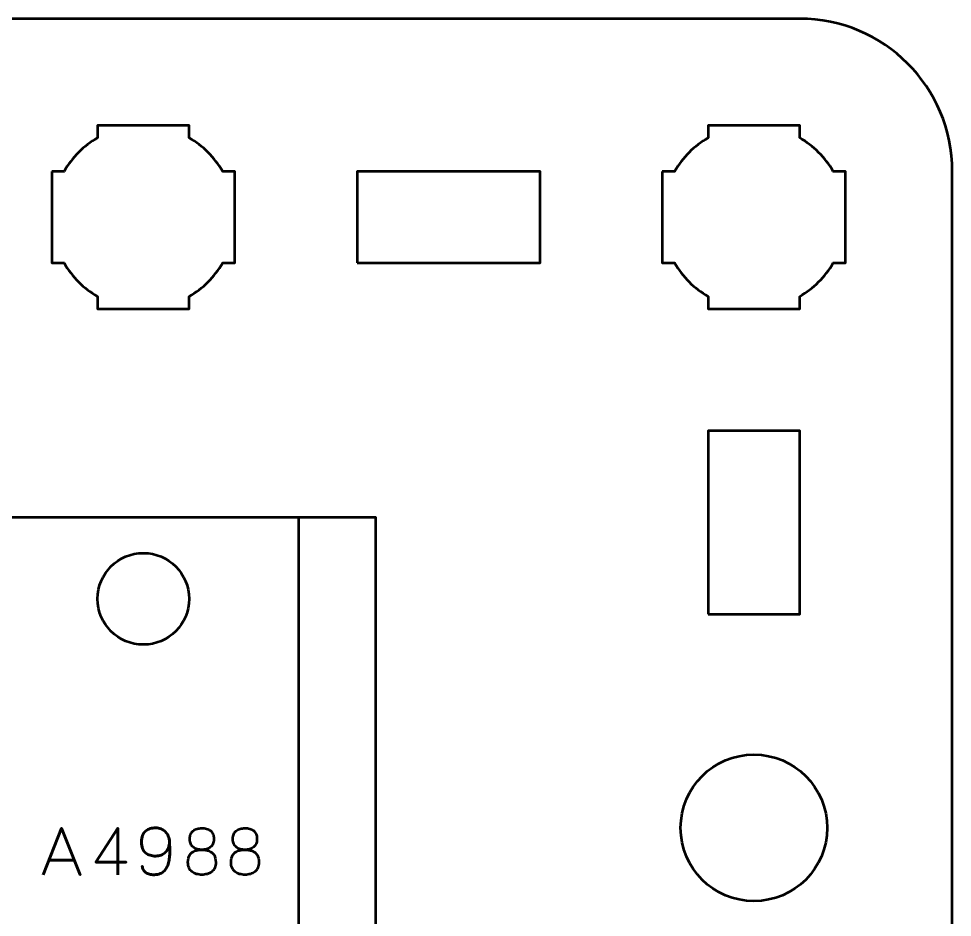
# Model space of a CAD drawing. Header units: centimetres. Extents: x -13.15 to -7.85, y -17.5 to -12.2.
# Drawn here: x -10.908 to -7.85, y -15.143 to -12.2 of the extents above; entities that cross this region are included whole.
import ezdxf

# ---------------------------------------------------------------- set-up
doc = ezdxf.new("R2010")
doc.units = ezdxf.units.CM
doc.header["$MEASUREMENT"] = 0
doc.layers.add('Layer 1', color=7, linetype='Continuous')

msp = doc.modelspace()

# ---------------------------------------------------------------- linework, layer by layer
at = {"layer": 'Layer 1', "lineweight": 53}
for points in [[(-8.65, -14.15), (-8.35, -14.15), (-8.35, -13.55), (-8.65, -13.55), (-8.65, -14.15)], [(-9.992, -15.866), (-9.738, -15.866), (-9.738, -13.834), (-9.992, -13.834), (-9.992, -15.866)]]:
    msp.add_lwpolyline(points, close=True, dxfattribs=at)
at = {"layer": 'Layer 1', "color": 5, "lineweight": 53}
msp.add_lwpolyline([(-11.262, -15.866), (-9.738, -15.866), (-9.738, -13.834), (-11.262, -13.834), (-11.262, -15.866)], close=True, dxfattribs=at)
msp.add_ellipse((-10.5, -14.1), major_axis=(0, 0.15), ratio=1, dxfattribs=at)
at = {"layer": 'Layer 1', "lineweight": 53}
msp.add_ellipse((-8.5, -14.85), major_axis=(0, 0.24), ratio=1, dxfattribs=at)
for points, knots in [([(-13.15, -17), (-13.15, -17), (-13.15, -12.7), (-13.15, -12.7), (-13.15, -12.7), (-13.15, -12.42391), (-12.92609, -12.2), (-12.65, -12.2), (-12.65, -12.2), (-12.65, -12.2), (-8.35, -12.2), (-8.35, -12.2), (-8.35, -12.2), (-8.07391, -12.2), (-7.85, -12.42391), (-7.85, -12.7), (-7.85, -12.7), (-7.85, -12.7), (-7.85, -17), (-7.85, -17), (-7.85, -17), (-7.85, -17.27609), (-8.07391, -17.5), (-8.35, -17.5), (-8.35, -17.5), (-8.35, -17.5), (-12.65, -17.5), (-12.65, -17.5), (-12.65, -17.5), (-12.92609, -17.5), (-13.15, -17.27609), (-13.15, -17)], [0, 0, 0, 0, 0.125, 0.125, 0.125, 0.125, 0.25, 0.25, 0.25, 0.25, 0.375, 0.375, 0.375, 0.375, 0.5, 0.5, 0.5, 0.5, 0.625, 0.625, 0.625, 0.625, 0.75, 0.75, 0.75, 0.75, 0.875, 0.875, 0.875, 0.875, 1, 1, 1, 1]), ([(-10.8, -12.7), (-10.8, -12.7), (-10.75985, -12.7), (-10.75985, -12.7), (-10.75985, -12.7), (-10.7335, -12.65447), (-10.69553, -12.6165), (-10.65, -12.59015), (-10.65, -12.59015), (-10.65, -12.59015), (-10.65, -12.55), (-10.65, -12.55), (-10.65, -12.55), (-10.65, -12.55), (-10.5, -12.55), (-10.5, -12.55), (-10.5, -12.55), (-10.5, -12.55), (-10.35, -12.55), (-10.35, -12.55), (-10.35, -12.55), (-10.35, -12.55), (-10.35, -12.59015), (-10.35, -12.59015), (-10.35, -12.59015), (-10.30447, -12.6165), (-10.2665, -12.65447), (-10.24015, -12.7), (-10.24015, -12.7), (-10.24015, -12.7), (-10.2, -12.7), (-10.2, -12.7), (-10.2, -12.7), (-10.2, -12.7), (-10.2, -12.85), (-10.2, -12.85), (-10.2, -12.85), (-10.2, -12.85), (-10.2, -13), (-10.2, -13), (-10.2, -13), (-10.2, -13), (-10.24015, -13), (-10.24015, -13), (-10.24015, -13), (-10.2665, -13.04553), (-10.30447, -13.0835), (-10.35, -13.10985), (-10.35, -13.10985), (-10.35, -13.10985), (-10.35, -13.15), (-10.35, -13.15), (-10.35, -13.15), (-10.35, -13.15), (-10.5, -13.15), (-10.5, -13.15), (-10.5, -13.15), (-10.5, -13.15), (-10.65, -13.15), (-10.65, -13.15), (-10.65, -13.15), (-10.65, -13.15), (-10.65, -13.10985), (-10.65, -13.10985), (-10.65, -13.10985), (-10.69553, -13.0835), (-10.7335, -13.04553), (-10.75985, -13), (-10.75985, -13), (-10.75985, -13), (-10.8, -13), (-10.8, -13), (-10.8, -13), (-10.8, -13), (-10.8, -12.85), (-10.8, -12.85), (-10.8, -12.85), (-10.8, -12.85), (-10.8, -12.7), (-10.8, -12.7)], [0, 0, 0, 0, 0.05, 0.05, 0.05, 0.05, 0.1, 0.1, 0.1, 0.1, 0.15, 0.15, 0.15, 0.15, 0.2, 0.2, 0.2, 0.2, 0.25, 0.25, 0.25, 0.25, 0.3, 0.3, 0.3, 0.3, 0.35, 0.35, 0.35, 0.35, 0.4, 0.4, 0.4, 0.4, 0.45, 0.45, 0.45, 0.45, 0.5, 0.5, 0.5, 0.5, 0.55, 0.55, 0.55, 0.55, 0.6, 0.6, 0.6, 0.6, 0.65, 0.65, 0.65, 0.65, 0.7, 0.7, 0.7, 0.7, 0.75, 0.75, 0.75, 0.75, 0.8, 0.8, 0.8, 0.8, 0.85, 0.85, 0.85, 0.85, 0.9, 0.9, 0.9, 0.9, 0.95, 0.95, 0.95, 0.95, 1, 1, 1, 1]), ([(-8.8, -12.7), (-8.8, -12.7), (-8.75985, -12.7), (-8.75985, -12.7), (-8.75985, -12.7), (-8.7335, -12.65447), (-8.69553, -12.6165), (-8.65, -12.59015), (-8.65, -12.59015), (-8.65, -12.59015), (-8.65, -12.55), (-8.65, -12.55), (-8.65, -12.55), (-8.65, -12.55), (-8.5, -12.55), (-8.5, -12.55), (-8.5, -12.55), (-8.5, -12.55), (-8.35, -12.55), (-8.35, -12.55), (-8.35, -12.55), (-8.35, -12.55), (-8.35, -12.59015), (-8.35, -12.59015), (-8.35, -12.59015), (-8.30447, -12.6165), (-8.2665, -12.65447), (-8.24015, -12.7), (-8.24015, -12.7), (-8.24015, -12.7), (-8.2, -12.7), (-8.2, -12.7), (-8.2, -12.7), (-8.2, -12.7), (-8.2, -12.85), (-8.2, -12.85), (-8.2, -12.85), (-8.2, -12.85), (-8.2, -13), (-8.2, -13), (-8.2, -13), (-8.2, -13), (-8.24015, -13), (-8.24015, -13), (-8.24015, -13), (-8.2665, -13.04553), (-8.30447, -13.0835), (-8.35, -13.10985), (-8.35, -13.10985), (-8.35, -13.10985), (-8.35, -13.15), (-8.35, -13.15), (-8.35, -13.15), (-8.35, -13.15), (-8.5, -13.15), (-8.5, -13.15), (-8.5, -13.15), (-8.5, -13.15), (-8.65, -13.15), (-8.65, -13.15), (-8.65, -13.15), (-8.65, -13.15), (-8.65, -13.10985), (-8.65, -13.10985), (-8.65, -13.10985), (-8.69553, -13.0835), (-8.7335, -13.04553), (-8.75985, -13), (-8.75985, -13), (-8.75985, -13), (-8.8, -13), (-8.8, -13), (-8.8, -13), (-8.8, -13), (-8.8, -12.85), (-8.8, -12.85), (-8.8, -12.85), (-8.8, -12.85), (-8.8, -12.7), (-8.8, -12.7)], [0, 0, 0, 0, 0.05, 0.05, 0.05, 0.05, 0.1, 0.1, 0.1, 0.1, 0.15, 0.15, 0.15, 0.15, 0.2, 0.2, 0.2, 0.2, 0.25, 0.25, 0.25, 0.25, 0.3, 0.3, 0.3, 0.3, 0.35, 0.35, 0.35, 0.35, 0.4, 0.4, 0.4, 0.4, 0.45, 0.45, 0.45, 0.45, 0.5, 0.5, 0.5, 0.5, 0.55, 0.55, 0.55, 0.55, 0.6, 0.6, 0.6, 0.6, 0.65, 0.65, 0.65, 0.65, 0.7, 0.7, 0.7, 0.7, 0.75, 0.75, 0.75, 0.75, 0.8, 0.8, 0.8, 0.8, 0.85, 0.85, 0.85, 0.85, 0.9, 0.9, 0.9, 0.9, 0.95, 0.95, 0.95, 0.95, 1, 1, 1, 1]), ([(-9.8, -13), (-9.8, -13), (-9.8, -12.7), (-9.8, -12.7), (-9.8, -12.7), (-9.8, -12.7), (-9.2, -12.7), (-9.2, -12.7), (-9.2, -12.7), (-9.2, -12.7), (-9.2, -13), (-9.2, -13), (-9.2, -13), (-9.2, -13), (-9.8, -13), (-9.8, -13)], [0, 0, 0, 0, 0.25, 0.25, 0.25, 0.25, 0.5, 0.5, 0.5, 0.5, 0.75, 0.75, 0.75, 0.75, 1, 1, 1, 1])]:
    msp.add_open_spline(points, degree=3, knots=knots, dxfattribs=at)
at = {"layer": 'Layer 1', "color": 5, "lineweight": 53}
for points, knots in [([(-10.82851, -15.00349), (-10.82851, -15.00349), (-10.76797, -14.85088), (-10.76797, -14.85088), (-10.76797, -14.85088), (-10.76797, -14.85088), (-10.70722, -15.00349), (-10.70722, -15.00349), (-10.70722, -15.00349), (-10.70722, -15.00349), (-10.76797, -14.85088), (-10.76797, -14.85088), (-10.76797, -14.85088), (-10.76797, -14.85088), (-10.82851, -15.00349), (-10.82851, -15.00349)], [0, 0, 0, 0, 0.25, 0.25, 0.25, 0.25, 0.5, 0.5, 0.5, 0.5, 0.75, 0.75, 0.75, 0.75, 1, 1, 1, 1]), ([(-10.58361, -15.00349), (-10.58361, -15.00349), (-10.58361, -14.85088), (-10.58361, -14.85088), (-10.58361, -14.85088), (-10.58361, -14.85088), (-10.65558, -14.96285), (-10.65558, -14.96285), (-10.65558, -14.96285), (-10.65558, -14.96285), (-10.55652, -14.96285), (-10.55652, -14.96285), (-10.55652, -14.96285), (-10.55652, -14.96285), (-10.65558, -14.96285), (-10.65558, -14.96285), (-10.65558, -14.96285), (-10.65558, -14.96285), (-10.58361, -14.85088), (-10.58361, -14.85088), (-10.58361, -14.85088), (-10.58361, -14.85088), (-10.58361, -15.00349), (-10.58361, -15.00349)], [0, 0, 0, 0, 0.1666667, 0.1666667, 0.1666667, 0.1666667, 0.3333333, 0.3333333, 0.3333333, 0.3333333, 0.5, 0.5, 0.5, 0.5, 0.6666667, 0.6666667, 0.6666667, 0.6666667, 0.8333333, 0.8333333, 0.8333333, 0.8333333, 1, 1, 1, 1]), ([(-10.41449, -14.89617), (-10.41452, -14.90312), (-10.41569, -14.90944), (-10.41794, -14.91508), (-10.41794, -14.91508), (-10.4202, -14.92073), (-10.42334, -14.9256), (-10.42743, -14.92965), (-10.42743, -14.92965), (-10.43149, -14.93371), (-10.43625, -14.93681), (-10.44172, -14.939), (-10.44172, -14.939), (-10.44719, -14.94119), (-10.45315, -14.94228), (-10.45957, -14.94232), (-10.45957, -14.94232), (-10.46603, -14.94235), (-10.47206, -14.94154), (-10.47767, -14.93992), (-10.47767, -14.93992), (-10.48328, -14.9383), (-10.48818, -14.93569), (-10.49245, -14.93209), (-10.49245, -14.93209), (-10.49672, -14.92852), (-10.50007, -14.92376), (-10.50247, -14.91783), (-10.50247, -14.91783), (-10.50487, -14.91194), (-10.5061, -14.90471), (-10.50614, -14.89617), (-10.50614, -14.89617), (-10.5061, -14.88767), (-10.50487, -14.88047), (-10.50247, -14.87458), (-10.50247, -14.87458), (-10.50007, -14.86869), (-10.49672, -14.86393), (-10.49245, -14.86033), (-10.49245, -14.86033), (-10.48818, -14.8567), (-10.48328, -14.85409), (-10.47767, -14.85246), (-10.47767, -14.85246), (-10.47206, -14.85081), (-10.46603, -14.84999), (-10.45957, -14.85003), (-10.45957, -14.85003), (-10.45315, -14.85006), (-10.44722, -14.85116), (-10.44183, -14.85338), (-10.44183, -14.85338), (-10.43646, -14.85557), (-10.43174, -14.85871), (-10.42775, -14.86276), (-10.42775, -14.86276), (-10.42373, -14.86686), (-10.42059, -14.87173), (-10.4183, -14.87737), (-10.4183, -14.87737), (-10.416, -14.88298), (-10.41473, -14.88926), (-10.41449, -14.89617), (-10.41449, -14.89617), (-10.41435, -14.89967), (-10.41413, -14.90386), (-10.41389, -14.90873), (-10.41389, -14.90873), (-10.4136, -14.91364), (-10.41346, -14.91893), (-10.41343, -14.92464), (-10.41343, -14.92464), (-10.41336, -14.93036), (-10.41357, -14.93625), (-10.41399, -14.94232), (-10.41399, -14.94232), (-10.41445, -14.94839), (-10.4153, -14.95435), (-10.41653, -14.96024), (-10.41653, -14.96024), (-10.4178, -14.96613), (-10.4196, -14.97167), (-10.42193, -14.97685), (-10.42193, -14.97685), (-10.42426, -14.98204), (-10.42729, -14.98663), (-10.43103, -14.99061), (-10.43103, -14.99061), (-10.43477, -14.9946), (-10.43936, -14.99774), (-10.44476, -15.00003), (-10.44476, -15.00003), (-10.45019, -15.00229), (-10.45661, -15.00345), (-10.46402, -15.00349), (-10.46402, -15.00349), (-10.47044, -15.00345), (-10.47587, -15.00282), (-10.48039, -15.00155), (-10.48039, -15.00155), (-10.4849, -15.00031), (-10.48861, -14.99866), (-10.49157, -14.99658), (-10.49157, -14.99658), (-10.4945, -14.99449), (-10.49683, -14.9922), (-10.49852, -14.98973), (-10.49852, -14.98973), (-10.50021, -14.98723), (-10.50148, -14.98476), (-10.50226, -14.98225), (-10.50226, -14.98225), (-10.50307, -14.97975), (-10.5036, -14.97745), (-10.50381, -14.97534), (-10.50381, -14.97534), (-10.5036, -14.97745), (-10.50307, -14.97975), (-10.50226, -14.98225), (-10.50226, -14.98225), (-10.50148, -14.98476), (-10.50021, -14.98723), (-10.49852, -14.98973), (-10.49852, -14.98973), (-10.49683, -14.9922), (-10.4945, -14.99449), (-10.49157, -14.99658), (-10.49157, -14.99658), (-10.48861, -14.99866), (-10.4849, -15.00031), (-10.48039, -15.00155), (-10.48039, -15.00155), (-10.47587, -15.00282), (-10.47044, -15.00345), (-10.46402, -15.00349), (-10.46402, -15.00349), (-10.45661, -15.00345), (-10.45019, -15.00229), (-10.44476, -15.00003), (-10.44476, -15.00003), (-10.43936, -14.99774), (-10.43477, -14.9946), (-10.43103, -14.99061), (-10.43103, -14.99061), (-10.42729, -14.98663), (-10.42426, -14.98204), (-10.42193, -14.97685), (-10.42193, -14.97685), (-10.4196, -14.97167), (-10.4178, -14.96613), (-10.41653, -14.96024), (-10.41653, -14.96024), (-10.4153, -14.95435), (-10.41445, -14.94839), (-10.41399, -14.94232), (-10.41399, -14.94232), (-10.41357, -14.93625), (-10.41336, -14.93036), (-10.41343, -14.92464), (-10.41343, -14.92464), (-10.41346, -14.91893), (-10.4136, -14.91364), (-10.41389, -14.90873), (-10.41389, -14.90873), (-10.41413, -14.90386), (-10.41435, -14.89967), (-10.41449, -14.89617), (-10.41449, -14.89617), (-10.41473, -14.88926), (-10.416, -14.88298), (-10.4183, -14.87737), (-10.4183, -14.87737), (-10.42059, -14.87173), (-10.42373, -14.86686), (-10.42775, -14.86276), (-10.42775, -14.86276), (-10.43174, -14.85871), (-10.43646, -14.85557), (-10.44183, -14.85338), (-10.44183, -14.85338), (-10.44722, -14.85116), (-10.45315, -14.85006), (-10.45957, -14.85003), (-10.45957, -14.85003), (-10.46603, -14.84999), (-10.47206, -14.85081), (-10.47767, -14.85246), (-10.47767, -14.85246), (-10.48328, -14.85409), (-10.48818, -14.8567), (-10.49245, -14.86033), (-10.49245, -14.86033), (-10.49672, -14.86393), (-10.50007, -14.86869), (-10.50247, -14.87458), (-10.50247, -14.87458), (-10.50487, -14.88047), (-10.5061, -14.88767), (-10.50614, -14.89617), (-10.50614, -14.89617), (-10.5061, -14.90471), (-10.50487, -14.91194), (-10.50247, -14.91783), (-10.50247, -14.91783), (-10.50007, -14.92376), (-10.49672, -14.92852), (-10.49245, -14.93209), (-10.49245, -14.93209), (-10.48818, -14.93569), (-10.48328, -14.9383), (-10.47767, -14.93992), (-10.47767, -14.93992), (-10.47206, -14.94154), (-10.46603, -14.94235), (-10.45957, -14.94232), (-10.45957, -14.94232), (-10.45315, -14.94228), (-10.44719, -14.94119), (-10.44172, -14.939), (-10.44172, -14.939), (-10.43625, -14.93681), (-10.43149, -14.93371), (-10.42743, -14.92965), (-10.42743, -14.92965), (-10.42334, -14.9256), (-10.4202, -14.92073), (-10.41794, -14.91508), (-10.41794, -14.91508), (-10.41569, -14.90944), (-10.41452, -14.90312), (-10.41449, -14.89617)], [0, 0, 0, 0, 0.0172414, 0.0172414, 0.0172414, 0.0172414, 0.0344828, 0.0344828, 0.0344828, 0.0344828, 0.0517241, 0.0517241, 0.0517241, 0.0517241, 0.0689655, 0.0689655, 0.0689655, 0.0689655, 0.0862069, 0.0862069, 0.0862069, 0.0862069, 0.1034483, 0.1034483, 0.1034483, 0.1034483, 0.1206897, 0.1206897, 0.1206897, 0.1206897, 0.137931, 0.137931, 0.137931, 0.137931, 0.1551724, 0.1551724, 0.1551724, 0.1551724, 0.1724138, 0.1724138, 0.1724138, 0.1724138, 0.1896552, 0.1896552, 0.1896552, 0.1896552, 0.2068966, 0.2068966, 0.2068966, 0.2068966, 0.2241379, 0.2241379, 0.2241379, 0.2241379, 0.2413793, 0.2413793, 0.2413793, 0.2413793, 0.2586207, 0.2586207, 0.2586207, 0.2586207, 0.2758621, 0.2758621, 0.2758621, 0.2758621, 0.2931034, 0.2931034, 0.2931034, 0.2931034, 0.3103448, 0.3103448, 0.3103448, 0.3103448, 0.3275862, 0.3275862, 0.3275862, 0.3275862, 0.3448276, 0.3448276, 0.3448276, 0.3448276, 0.362069, 0.362069, 0.362069, 0.362069, 0.3793103, 0.3793103, 0.3793103, 0.3793103, 0.3965517, 0.3965517, 0.3965517, 0.3965517, 0.4137931, 0.4137931, 0.4137931, 0.4137931, 0.4310345, 0.4310345, 0.4310345, 0.4310345, 0.4482759, 0.4482759, 0.4482759, 0.4482759, 0.4655172, 0.4655172, 0.4655172, 0.4655172, 0.4827586, 0.4827586, 0.4827586, 0.4827586, 0.5, 0.5, 0.5, 0.5, 0.5172414, 0.5172414, 0.5172414, 0.5172414, 0.5344828, 0.5344828, 0.5344828, 0.5344828, 0.5517241, 0.5517241, 0.5517241, 0.5517241, 0.5689655, 0.5689655, 0.5689655, 0.5689655, 0.5862069, 0.5862069, 0.5862069, 0.5862069, 0.6034483, 0.6034483, 0.6034483, 0.6034483, 0.6206897, 0.6206897, 0.6206897, 0.6206897, 0.637931, 0.637931, 0.637931, 0.637931, 0.6551724, 0.6551724, 0.6551724, 0.6551724, 0.6724138, 0.6724138, 0.6724138, 0.6724138, 0.6896552, 0.6896552, 0.6896552, 0.6896552, 0.7068966, 0.7068966, 0.7068966, 0.7068966, 0.7241379, 0.7241379, 0.7241379, 0.7241379, 0.7413793, 0.7413793, 0.7413793, 0.7413793, 0.7586207, 0.7586207, 0.7586207, 0.7586207, 0.7758621, 0.7758621, 0.7758621, 0.7758621, 0.7931034, 0.7931034, 0.7931034, 0.7931034, 0.8103448, 0.8103448, 0.8103448, 0.8103448, 0.8275862, 0.8275862, 0.8275862, 0.8275862, 0.8448276, 0.8448276, 0.8448276, 0.8448276, 0.862069, 0.862069, 0.862069, 0.862069, 0.8793103, 0.8793103, 0.8793103, 0.8793103, 0.8965517, 0.8965517, 0.8965517, 0.8965517, 0.9137931, 0.9137931, 0.9137931, 0.9137931, 0.9310345, 0.9310345, 0.9310345, 0.9310345, 0.9482759, 0.9482759, 0.9482759, 0.9482759, 0.9655172, 0.9655172, 0.9655172, 0.9655172, 0.9827586, 0.9827586, 0.9827586, 0.9827586, 1, 1, 1, 1]), ([(-10.30844, -14.92157), (-10.30301, -14.92157), (-10.29793, -14.92094), (-10.29317, -14.91967), (-10.29317, -14.91967), (-10.28844, -14.91836), (-10.28427, -14.91632), (-10.28064, -14.91353), (-10.28064, -14.91353), (-10.27704, -14.91074), (-10.27422, -14.90711), (-10.27217, -14.90263), (-10.27217, -14.90263), (-10.27013, -14.89818), (-10.26911, -14.89279), (-10.26907, -14.88644), (-10.26907, -14.88644), (-10.26911, -14.88009), (-10.27009, -14.87465), (-10.27203, -14.87014), (-10.27203, -14.87014), (-10.27397, -14.86562), (-10.27673, -14.86192), (-10.28025, -14.85906), (-10.28025, -14.85906), (-10.28378, -14.85624), (-10.28794, -14.85416), (-10.29274, -14.85285), (-10.29274, -14.85285), (-10.2975, -14.85155), (-10.30276, -14.85098), (-10.30844, -14.85109), (-10.30844, -14.85109), (-10.31412, -14.85116), (-10.31938, -14.8519), (-10.32414, -14.8532), (-10.32414, -14.8532), (-10.32894, -14.85454), (-10.3331, -14.85659), (-10.33663, -14.85938), (-10.33663, -14.85938), (-10.34016, -14.86217), (-10.34291, -14.8658), (-10.34485, -14.87024), (-10.34485, -14.87024), (-10.34679, -14.87472), (-10.34778, -14.88009), (-10.34781, -14.88644), (-10.34781, -14.88644), (-10.34778, -14.89279), (-10.34675, -14.89818), (-10.34471, -14.90263), (-10.34471, -14.90263), (-10.34266, -14.90711), (-10.33984, -14.91074), (-10.3362, -14.91353), (-10.3362, -14.91353), (-10.33261, -14.91632), (-10.32844, -14.91836), (-10.32372, -14.91967), (-10.32372, -14.91967), (-10.31895, -14.92094), (-10.31387, -14.92157), (-10.30844, -14.92157)], [0, 0, 0, 0, 0.0625, 0.0625, 0.0625, 0.0625, 0.125, 0.125, 0.125, 0.125, 0.1875, 0.1875, 0.1875, 0.1875, 0.25, 0.25, 0.25, 0.25, 0.3125, 0.3125, 0.3125, 0.3125, 0.375, 0.375, 0.375, 0.375, 0.4375, 0.4375, 0.4375, 0.4375, 0.5, 0.5, 0.5, 0.5, 0.5625, 0.5625, 0.5625, 0.5625, 0.625, 0.625, 0.625, 0.625, 0.6875, 0.6875, 0.6875, 0.6875, 0.75, 0.75, 0.75, 0.75, 0.8125, 0.8125, 0.8125, 0.8125, 0.875, 0.875, 0.875, 0.875, 0.9375, 0.9375, 0.9375, 0.9375, 1, 1, 1, 1]), ([(-10.30844, -14.92157), (-10.30301, -14.92157), (-10.29793, -14.92094), (-10.29317, -14.91967), (-10.29317, -14.91967), (-10.28844, -14.91836), (-10.28427, -14.91632), (-10.28064, -14.91353), (-10.28064, -14.91353), (-10.27704, -14.91074), (-10.27422, -14.90711), (-10.27217, -14.90263), (-10.27217, -14.90263), (-10.27013, -14.89818), (-10.26911, -14.89279), (-10.26907, -14.88644), (-10.26907, -14.88644), (-10.26911, -14.88009), (-10.27009, -14.87465), (-10.27203, -14.87014), (-10.27203, -14.87014), (-10.27397, -14.86562), (-10.27673, -14.86192), (-10.28025, -14.85906), (-10.28025, -14.85906), (-10.28378, -14.85624), (-10.28794, -14.85416), (-10.29274, -14.85285), (-10.29274, -14.85285), (-10.2975, -14.85155), (-10.30276, -14.85098), (-10.30844, -14.85109), (-10.30844, -14.85109), (-10.31412, -14.85116), (-10.31938, -14.8519), (-10.32414, -14.8532), (-10.32414, -14.8532), (-10.32894, -14.85454), (-10.3331, -14.85659), (-10.33663, -14.85938), (-10.33663, -14.85938), (-10.34016, -14.86217), (-10.34291, -14.8658), (-10.34485, -14.87024), (-10.34485, -14.87024), (-10.34679, -14.87472), (-10.34778, -14.88009), (-10.34781, -14.88644), (-10.34781, -14.88644), (-10.34778, -14.89279), (-10.34675, -14.89818), (-10.34471, -14.90263), (-10.34471, -14.90263), (-10.34266, -14.90711), (-10.33984, -14.91074), (-10.3362, -14.91353), (-10.3362, -14.91353), (-10.33261, -14.91632), (-10.32844, -14.91836), (-10.32372, -14.91967), (-10.32372, -14.91967), (-10.31895, -14.92094), (-10.31387, -14.92157), (-10.30844, -14.92157)], [0, 0, 0, 0, 0.0625, 0.0625, 0.0625, 0.0625, 0.125, 0.125, 0.125, 0.125, 0.1875, 0.1875, 0.1875, 0.1875, 0.25, 0.25, 0.25, 0.25, 0.3125, 0.3125, 0.3125, 0.3125, 0.375, 0.375, 0.375, 0.375, 0.4375, 0.4375, 0.4375, 0.4375, 0.5, 0.5, 0.5, 0.5, 0.5625, 0.5625, 0.5625, 0.5625, 0.625, 0.625, 0.625, 0.625, 0.6875, 0.6875, 0.6875, 0.6875, 0.75, 0.75, 0.75, 0.75, 0.8125, 0.8125, 0.8125, 0.8125, 0.875, 0.875, 0.875, 0.875, 0.9375, 0.9375, 0.9375, 0.9375, 1, 1, 1, 1]), ([(-10.16726, -14.92157), (-10.16183, -14.92157), (-10.15675, -14.92094), (-10.15199, -14.91967), (-10.15199, -14.91967), (-10.14726, -14.91836), (-10.14309, -14.91632), (-10.13946, -14.91353), (-10.13946, -14.91353), (-10.13586, -14.91074), (-10.13304, -14.90711), (-10.13099, -14.90263), (-10.13099, -14.90263), (-10.12895, -14.89818), (-10.12793, -14.89279), (-10.12789, -14.88644), (-10.12789, -14.88644), (-10.12793, -14.88009), (-10.12891, -14.87465), (-10.13085, -14.87014), (-10.13085, -14.87014), (-10.13279, -14.86562), (-10.13555, -14.86192), (-10.13907, -14.85906), (-10.13907, -14.85906), (-10.1426, -14.85624), (-10.14676, -14.85416), (-10.15156, -14.85285), (-10.15156, -14.85285), (-10.15632, -14.85155), (-10.16158, -14.85098), (-10.16726, -14.85109), (-10.16726, -14.85109), (-10.17294, -14.85116), (-10.1782, -14.8519), (-10.18296, -14.8532), (-10.18296, -14.8532), (-10.18776, -14.85454), (-10.19192, -14.85659), (-10.19545, -14.85938), (-10.19545, -14.85938), (-10.19898, -14.86217), (-10.20173, -14.8658), (-10.20367, -14.87024), (-10.20367, -14.87024), (-10.20561, -14.87472), (-10.2066, -14.88009), (-10.20663, -14.88644), (-10.20663, -14.88644), (-10.2066, -14.89279), (-10.20557, -14.89818), (-10.20353, -14.90263), (-10.20353, -14.90263), (-10.20148, -14.90711), (-10.19866, -14.91074), (-10.19502, -14.91353), (-10.19502, -14.91353), (-10.19143, -14.91632), (-10.18726, -14.91836), (-10.18254, -14.91967), (-10.18254, -14.91967), (-10.17777, -14.92094), (-10.17269, -14.92157), (-10.16726, -14.92157)], [0, 0, 0, 0, 0.0625, 0.0625, 0.0625, 0.0625, 0.125, 0.125, 0.125, 0.125, 0.1875, 0.1875, 0.1875, 0.1875, 0.25, 0.25, 0.25, 0.25, 0.3125, 0.3125, 0.3125, 0.3125, 0.375, 0.375, 0.375, 0.375, 0.4375, 0.4375, 0.4375, 0.4375, 0.5, 0.5, 0.5, 0.5, 0.5625, 0.5625, 0.5625, 0.5625, 0.625, 0.625, 0.625, 0.625, 0.6875, 0.6875, 0.6875, 0.6875, 0.75, 0.75, 0.75, 0.75, 0.8125, 0.8125, 0.8125, 0.8125, 0.875, 0.875, 0.875, 0.875, 0.9375, 0.9375, 0.9375, 0.9375, 1, 1, 1, 1]), ([(-10.16726, -14.92157), (-10.16183, -14.92157), (-10.15675, -14.92094), (-10.15199, -14.91967), (-10.15199, -14.91967), (-10.14726, -14.91836), (-10.14309, -14.91632), (-10.13946, -14.91353), (-10.13946, -14.91353), (-10.13586, -14.91074), (-10.13304, -14.90711), (-10.13099, -14.90263), (-10.13099, -14.90263), (-10.12895, -14.89818), (-10.12793, -14.89279), (-10.12789, -14.88644), (-10.12789, -14.88644), (-10.12793, -14.88009), (-10.12891, -14.87465), (-10.13085, -14.87014), (-10.13085, -14.87014), (-10.13279, -14.86562), (-10.13555, -14.86192), (-10.13907, -14.85906), (-10.13907, -14.85906), (-10.1426, -14.85624), (-10.14676, -14.85416), (-10.15156, -14.85285), (-10.15156, -14.85285), (-10.15632, -14.85155), (-10.16158, -14.85098), (-10.16726, -14.85109), (-10.16726, -14.85109), (-10.17294, -14.85116), (-10.1782, -14.8519), (-10.18296, -14.8532), (-10.18296, -14.8532), (-10.18776, -14.85454), (-10.19192, -14.85659), (-10.19545, -14.85938), (-10.19545, -14.85938), (-10.19898, -14.86217), (-10.20173, -14.8658), (-10.20367, -14.87024), (-10.20367, -14.87024), (-10.20561, -14.87472), (-10.2066, -14.88009), (-10.20663, -14.88644), (-10.20663, -14.88644), (-10.2066, -14.89279), (-10.20557, -14.89818), (-10.20353, -14.90263), (-10.20353, -14.90263), (-10.20148, -14.90711), (-10.19866, -14.91074), (-10.19502, -14.91353), (-10.19502, -14.91353), (-10.19143, -14.91632), (-10.18726, -14.91836), (-10.18254, -14.91967), (-10.18254, -14.91967), (-10.17777, -14.92094), (-10.17269, -14.92157), (-10.16726, -14.92157)], [0, 0, 0, 0, 0.0625, 0.0625, 0.0625, 0.0625, 0.125, 0.125, 0.125, 0.125, 0.1875, 0.1875, 0.1875, 0.1875, 0.25, 0.25, 0.25, 0.25, 0.3125, 0.3125, 0.3125, 0.3125, 0.375, 0.375, 0.375, 0.375, 0.4375, 0.4375, 0.4375, 0.4375, 0.5, 0.5, 0.5, 0.5, 0.5625, 0.5625, 0.5625, 0.5625, 0.625, 0.625, 0.625, 0.625, 0.6875, 0.6875, 0.6875, 0.6875, 0.75, 0.75, 0.75, 0.75, 0.8125, 0.8125, 0.8125, 0.8125, 0.875, 0.875, 0.875, 0.875, 0.9375, 0.9375, 0.9375, 0.9375, 1, 1, 1, 1]), ([(-10.30844, -15.00349), (-10.30209, -15.00349), (-10.29616, -15.00275), (-10.29066, -15.0012), (-10.29066, -15.0012), (-10.28516, -14.99964), (-10.28032, -14.99721), (-10.27613, -14.99389), (-10.27613, -14.99389), (-10.27196, -14.99061), (-10.26868, -14.98638), (-10.26632, -14.98116), (-10.26632, -14.98116), (-10.26395, -14.97597), (-10.26276, -14.96973), (-10.26272, -14.96243), (-10.26272, -14.96243), (-10.26279, -14.95272), (-10.2647, -14.94486), (-10.26847, -14.93886), (-10.26847, -14.93886), (-10.27225, -14.93283), (-10.27754, -14.92845), (-10.28435, -14.92567), (-10.28435, -14.92567), (-10.29119, -14.92291), (-10.2992, -14.92154), (-10.30844, -14.92157), (-10.30844, -14.92157), (-10.31765, -14.92154), (-10.32569, -14.92291), (-10.33247, -14.92567), (-10.33247, -14.92567), (-10.33927, -14.92845), (-10.34453, -14.93283), (-10.34827, -14.93886), (-10.34827, -14.93886), (-10.35201, -14.94486), (-10.35391, -14.95272), (-10.35395, -14.96243), (-10.35395, -14.96243), (-10.35391, -14.96973), (-10.35271, -14.97597), (-10.35035, -14.98116), (-10.35035, -14.98116), (-10.34799, -14.98638), (-10.34474, -14.99061), (-10.34054, -14.99389), (-10.34054, -14.99389), (-10.33638, -14.99721), (-10.33158, -14.99964), (-10.32608, -15.0012), (-10.32608, -15.0012), (-10.32061, -15.00275), (-10.31472, -15.00349), (-10.30844, -15.00349)], [0, 0, 0, 0, 0.0714286, 0.0714286, 0.0714286, 0.0714286, 0.1428571, 0.1428571, 0.1428571, 0.1428571, 0.2142857, 0.2142857, 0.2142857, 0.2142857, 0.2857143, 0.2857143, 0.2857143, 0.2857143, 0.3571429, 0.3571429, 0.3571429, 0.3571429, 0.4285714, 0.4285714, 0.4285714, 0.4285714, 0.5, 0.5, 0.5, 0.5, 0.5714286, 0.5714286, 0.5714286, 0.5714286, 0.6428571, 0.6428571, 0.6428571, 0.6428571, 0.7142857, 0.7142857, 0.7142857, 0.7142857, 0.7857143, 0.7857143, 0.7857143, 0.7857143, 0.8571429, 0.8571429, 0.8571429, 0.8571429, 0.9285714, 0.9285714, 0.9285714, 0.9285714, 1, 1, 1, 1]), ([(-10.30844, -15.00349), (-10.30209, -15.00349), (-10.29616, -15.00275), (-10.29066, -15.0012), (-10.29066, -15.0012), (-10.28516, -14.99964), (-10.28032, -14.99721), (-10.27613, -14.99389), (-10.27613, -14.99389), (-10.27196, -14.99061), (-10.26868, -14.98638), (-10.26632, -14.98116), (-10.26632, -14.98116), (-10.26395, -14.97597), (-10.26276, -14.96973), (-10.26272, -14.96243), (-10.26272, -14.96243), (-10.26279, -14.95272), (-10.2647, -14.94486), (-10.26847, -14.93886), (-10.26847, -14.93886), (-10.27225, -14.93283), (-10.27754, -14.92845), (-10.28435, -14.92567), (-10.28435, -14.92567), (-10.29119, -14.92291), (-10.2992, -14.92154), (-10.30844, -14.92157), (-10.30844, -14.92157), (-10.31765, -14.92154), (-10.32569, -14.92291), (-10.33247, -14.92567), (-10.33247, -14.92567), (-10.33927, -14.92845), (-10.34453, -14.93283), (-10.34827, -14.93886), (-10.34827, -14.93886), (-10.35201, -14.94486), (-10.35391, -14.95272), (-10.35395, -14.96243), (-10.35395, -14.96243), (-10.35391, -14.96973), (-10.35271, -14.97597), (-10.35035, -14.98116), (-10.35035, -14.98116), (-10.34799, -14.98638), (-10.34474, -14.99061), (-10.34054, -14.99389), (-10.34054, -14.99389), (-10.33638, -14.99721), (-10.33158, -14.99964), (-10.32608, -15.0012), (-10.32608, -15.0012), (-10.32061, -15.00275), (-10.31472, -15.00349), (-10.30844, -15.00349)], [0, 0, 0, 0, 0.0714286, 0.0714286, 0.0714286, 0.0714286, 0.1428571, 0.1428571, 0.1428571, 0.1428571, 0.2142857, 0.2142857, 0.2142857, 0.2142857, 0.2857143, 0.2857143, 0.2857143, 0.2857143, 0.3571429, 0.3571429, 0.3571429, 0.3571429, 0.4285714, 0.4285714, 0.4285714, 0.4285714, 0.5, 0.5, 0.5, 0.5, 0.5714286, 0.5714286, 0.5714286, 0.5714286, 0.6428571, 0.6428571, 0.6428571, 0.6428571, 0.7142857, 0.7142857, 0.7142857, 0.7142857, 0.7857143, 0.7857143, 0.7857143, 0.7857143, 0.8571429, 0.8571429, 0.8571429, 0.8571429, 0.9285714, 0.9285714, 0.9285714, 0.9285714, 1, 1, 1, 1]), ([(-10.16726, -15.00349), (-10.16091, -15.00349), (-10.15498, -15.00275), (-10.14948, -15.0012), (-10.14948, -15.0012), (-10.14398, -14.99964), (-10.13914, -14.99721), (-10.13495, -14.99389), (-10.13495, -14.99389), (-10.13078, -14.99061), (-10.1275, -14.98638), (-10.12514, -14.98116), (-10.12514, -14.98116), (-10.12277, -14.97597), (-10.12158, -14.96973), (-10.12154, -14.96243), (-10.12154, -14.96243), (-10.12161, -14.95272), (-10.12352, -14.94486), (-10.12729, -14.93886), (-10.12729, -14.93886), (-10.13107, -14.93283), (-10.13636, -14.92845), (-10.14317, -14.92567), (-10.14317, -14.92567), (-10.15001, -14.92291), (-10.15802, -14.92154), (-10.16726, -14.92157), (-10.16726, -14.92157), (-10.17647, -14.92154), (-10.18451, -14.92291), (-10.19129, -14.92567), (-10.19129, -14.92567), (-10.19809, -14.92845), (-10.20335, -14.93283), (-10.20709, -14.93886), (-10.20709, -14.93886), (-10.21083, -14.94486), (-10.21273, -14.95272), (-10.21277, -14.96243), (-10.21277, -14.96243), (-10.21273, -14.96973), (-10.21153, -14.97597), (-10.20917, -14.98116), (-10.20917, -14.98116), (-10.20681, -14.98638), (-10.20356, -14.99061), (-10.19936, -14.99389), (-10.19936, -14.99389), (-10.1952, -14.99721), (-10.1904, -14.99964), (-10.1849, -15.0012), (-10.1849, -15.0012), (-10.17943, -15.00275), (-10.17354, -15.00349), (-10.16726, -15.00349)], [0, 0, 0, 0, 0.0714286, 0.0714286, 0.0714286, 0.0714286, 0.1428571, 0.1428571, 0.1428571, 0.1428571, 0.2142857, 0.2142857, 0.2142857, 0.2142857, 0.2857143, 0.2857143, 0.2857143, 0.2857143, 0.3571429, 0.3571429, 0.3571429, 0.3571429, 0.4285714, 0.4285714, 0.4285714, 0.4285714, 0.5, 0.5, 0.5, 0.5, 0.5714286, 0.5714286, 0.5714286, 0.5714286, 0.6428571, 0.6428571, 0.6428571, 0.6428571, 0.7142857, 0.7142857, 0.7142857, 0.7142857, 0.7857143, 0.7857143, 0.7857143, 0.7857143, 0.8571429, 0.8571429, 0.8571429, 0.8571429, 0.9285714, 0.9285714, 0.9285714, 0.9285714, 1, 1, 1, 1]), ([(-10.16726, -15.00349), (-10.16091, -15.00349), (-10.15498, -15.00275), (-10.14948, -15.0012), (-10.14948, -15.0012), (-10.14398, -14.99964), (-10.13914, -14.99721), (-10.13495, -14.99389), (-10.13495, -14.99389), (-10.13078, -14.99061), (-10.1275, -14.98638), (-10.12514, -14.98116), (-10.12514, -14.98116), (-10.12277, -14.97597), (-10.12158, -14.96973), (-10.12154, -14.96243), (-10.12154, -14.96243), (-10.12161, -14.95272), (-10.12352, -14.94486), (-10.12729, -14.93886), (-10.12729, -14.93886), (-10.13107, -14.93283), (-10.13636, -14.92845), (-10.14317, -14.92567), (-10.14317, -14.92567), (-10.15001, -14.92291), (-10.15802, -14.92154), (-10.16726, -14.92157), (-10.16726, -14.92157), (-10.17647, -14.92154), (-10.18451, -14.92291), (-10.19129, -14.92567), (-10.19129, -14.92567), (-10.19809, -14.92845), (-10.20335, -14.93283), (-10.20709, -14.93886), (-10.20709, -14.93886), (-10.21083, -14.94486), (-10.21273, -14.95272), (-10.21277, -14.96243), (-10.21277, -14.96243), (-10.21273, -14.96973), (-10.21153, -14.97597), (-10.20917, -14.98116), (-10.20917, -14.98116), (-10.20681, -14.98638), (-10.20356, -14.99061), (-10.19936, -14.99389), (-10.19936, -14.99389), (-10.1952, -14.99721), (-10.1904, -14.99964), (-10.1849, -15.0012), (-10.1849, -15.0012), (-10.17943, -15.00275), (-10.17354, -15.00349), (-10.16726, -15.00349)], [0, 0, 0, 0, 0.0714286, 0.0714286, 0.0714286, 0.0714286, 0.1428571, 0.1428571, 0.1428571, 0.1428571, 0.2142857, 0.2142857, 0.2142857, 0.2142857, 0.2857143, 0.2857143, 0.2857143, 0.2857143, 0.3571429, 0.3571429, 0.3571429, 0.3571429, 0.4285714, 0.4285714, 0.4285714, 0.4285714, 0.5, 0.5, 0.5, 0.5, 0.5714286, 0.5714286, 0.5714286, 0.5714286, 0.6428571, 0.6428571, 0.6428571, 0.6428571, 0.7142857, 0.7142857, 0.7142857, 0.7142857, 0.7857143, 0.7857143, 0.7857143, 0.7857143, 0.8571429, 0.8571429, 0.8571429, 0.8571429, 0.9285714, 0.9285714, 0.9285714, 0.9285714, 1, 1, 1, 1]), ([(-10.80946, -14.95544), (-10.80946, -14.95544), (-10.72648, -14.95544), (-10.72648, -14.95544), (-10.72648, -14.95544), (-10.72648, -14.95544), (-10.80946, -14.95544), (-10.80946, -14.95544)], [0, 0, 0, 0, 0.5, 0.5, 0.5, 0.5, 1, 1, 1, 1])]:
    msp.add_open_spline(points, degree=3, knots=knots, dxfattribs=at)

doc.saveas('drawing.dxf')
